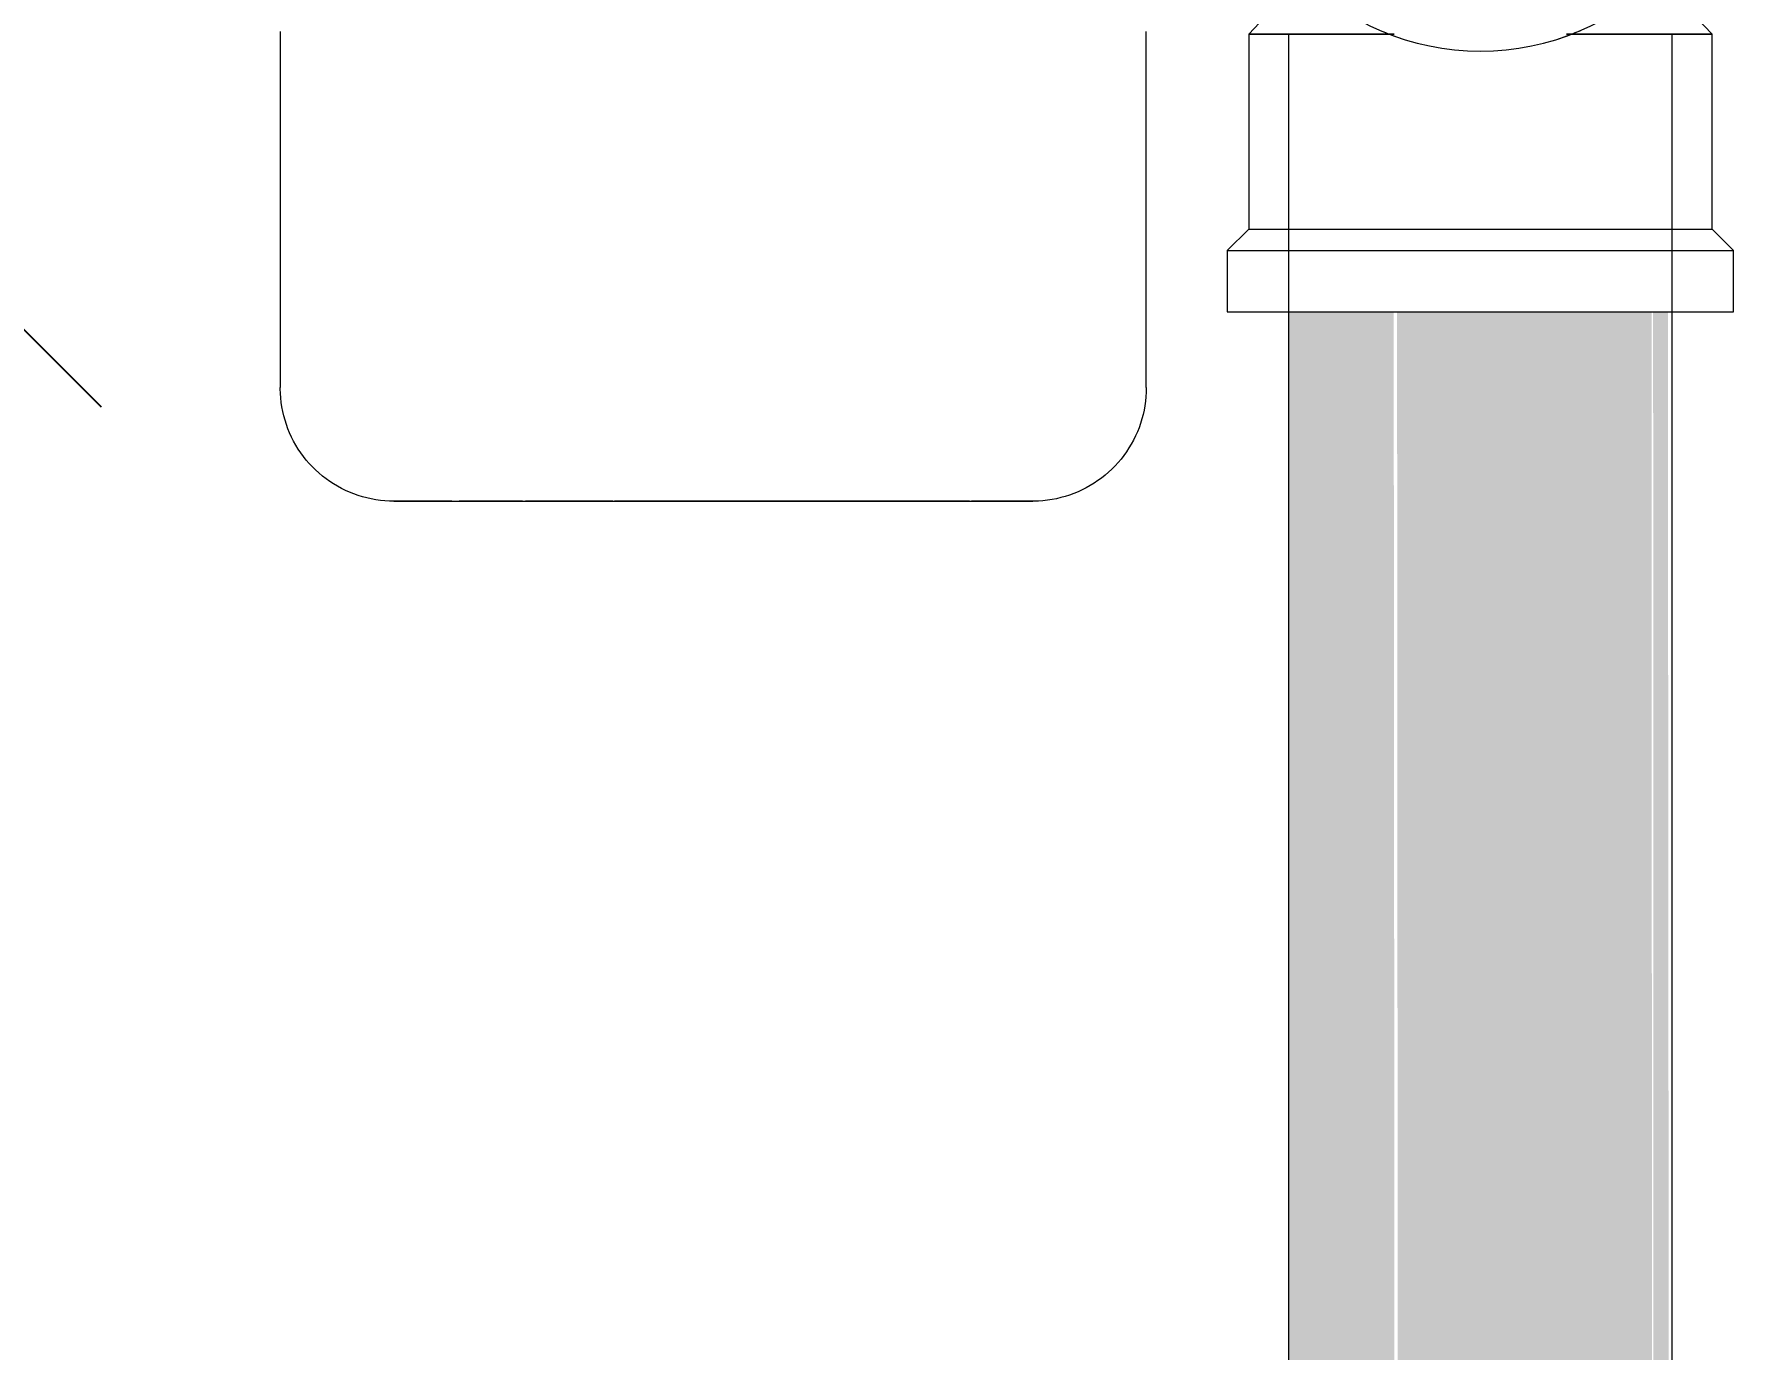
# Model space of a CAD drawing. Header units: metres. Extents: x -24.8 to 3.4, y -2.1 to 25.8.
# Drawn here: x -5.2174 to -5.1059, y 0.4988 to 0.5846 of the extents above; entities that cross this region are included whole.
import ezdxf

# ---------------------------------------------------------------- set-up
doc = ezdxf.new("R2010")
doc.units = ezdxf.units.M
for name, color, linetype, lineweight in [('A-ANNO-DIMS', 7, 'Continuous', 5), ('A-ANNO-DIMS-25', 7, 'Continuous', 5), ('P-PIPE', 7, 'Continuous', 5), ('P-SANR-FIXT', 7, 'Continuous', 5)]:
    doc.layers.add(name, color=color, linetype=linetype, lineweight=lineweight)
doc.styles.add('Century Gothic_4', font='GOTHIC.TTF', dxfattribs={"height": 0.025})
doc.dimstyles.new('Setores_1_mm_1', dxfattribs={"dimscale": 0.3048, "dimtxt": 0.026104, "dimasz": 0.260417, "dimexe": 0.19685, "dimexo": 0.123031, "dimgap": 0.143537, "dimtad": 1, "dimrnd": 0.01, "dimzin": 0, "dimdsep": 46, "dimtxsty": 'Century Gothic_4', "dimblk1": 'OBLIQUE', "dimblk2": 'OBLIQUE', "dimsah": 1, "dimcen": 0.09, "dimazin": 0, "dimtfac": 1, "dimtdec": 4, "dimtix": 1, "dimtmove": 0, "dimatfit": 3, "dimfxl": 1, "dimtvp": 1, "dimtolj": 1, "dimtzin": 0, "dimarcsym": 2})

# ---------------------------------------------------------------- blocks, each defined once
blk = doc.blocks.new('USO_ESG_Sifão de Uso Geral - Sifão para lavatório-3607478-BB')
at = {"layer": 'P-SANR-FIXT'}
for p, q in [((-11.52832, 0.58477), (-11.52832, 0.56156)), ((-11.47188, 0.56156), (-11.47188, 0.58477))]:
    blk.add_line(p, q, dxfattribs=at)
at = {"layer": 'P-SANR-FIXT', "flags": 128}
for points in [[(-11.52092, 0.55416), (-11.52121, 0.55416), (-11.52151, 0.55418), (-11.5218, 0.55421), (-11.5221, 0.55425), (-11.52239, 0.55431), (-11.52268, 0.55437), (-11.52296, 0.55445), (-11.52325, 0.55453), (-11.52353, 0.55463), (-11.5238, 0.55474), (-11.52407, 0.55486), (-11.52434, 0.55499), (-11.5246, 0.55514), (-11.52485, 0.55529), (-11.5251, 0.55545), (-11.52534, 0.55562), (-11.52557, 0.5558), (-11.5258, 0.556), (-11.52602, 0.5562), (-11.52623, 0.5564), (-11.52643, 0.55662), (-11.52663, 0.55684), (-11.52681, 0.55708), (-11.52698, 0.55732), (-11.52715, 0.55756), (-11.5273, 0.55781), (-11.52745, 0.55807), (-11.52758, 0.55834), (-11.52771, 0.55861), (-11.52782, 0.55888), (-11.52792, 0.55916), (-11.52801, 0.55944), (-11.52809, 0.55973), (-11.52816, 0.56001), (-11.52822, 0.5603), (-11.52826, 0.5606), (-11.52829, 0.56089), (-11.52831, 0.56119), (-11.52832, 0.56148), (-11.52832, 0.56156)], [(-11.47188, 0.56156), (-11.47188, 0.56127), (-11.4719, 0.56097), (-11.47193, 0.56068), (-11.47197, 0.56038), (-11.47202, 0.56009), (-11.47209, 0.5598), (-11.47216, 0.55952), (-11.47225, 0.55923), (-11.47235, 0.55895), (-11.47246, 0.55868), (-11.47258, 0.55841), (-11.47271, 0.55814), (-11.47286, 0.55788), (-11.47301, 0.55763), (-11.47317, 0.55738), (-11.47334, 0.55714), (-11.47352, 0.55691), (-11.47371, 0.55668), (-11.47391, 0.55646), (-11.47412, 0.55625), (-11.47434, 0.55605), (-11.47456, 0.55586), (-11.4748, 0.55567), (-11.47503, 0.5555), (-11.47528, 0.55533), (-11.47553, 0.55518), (-11.47579, 0.55503), (-11.47606, 0.5549), (-11.47632, 0.55477), (-11.4766, 0.55466), (-11.47688, 0.55456), (-11.47716, 0.55447), (-11.47744, 0.55439), (-11.47773, 0.55432), (-11.47802, 0.55427), (-11.47832, 0.55422), (-11.47861, 0.55419), (-11.47891, 0.55417), (-11.4792, 0.55416), (-11.47928, 0.55416)], [(-11.51715, 0.55416), (-11.51762, 0.55416), (-11.51805, 0.55416), (-11.51846, 0.55416), (-11.51884, 0.55416), (-11.51919, 0.55416), (-11.5195, 0.55416), (-11.51979, 0.55416), (-11.52004, 0.55416), (-11.52027, 0.55416), (-11.52046, 0.55416), (-11.52062, 0.55416), (-11.52074, 0.55416), (-11.52083, 0.55416), (-11.52089, 0.55416), (-11.52092, 0.55416), (-11.52092, 0.55416)], [(-11.52092, 0.55416), (-11.5209, 0.55416), (-11.52085, 0.55416), (-11.52077, 0.55416), (-11.52065, 0.55416), (-11.5205, 0.55416), (-11.52032, 0.55416), (-11.52011, 0.55416), (-11.51986, 0.55416), (-11.51958, 0.55416), (-11.51927, 0.55416), (-11.51894, 0.55416), (-11.51857, 0.55416), (-11.51817, 0.55416), (-11.51774, 0.55416), (-11.51728, 0.55416), (-11.5168, 0.55416), (-11.51629, 0.55416), (-11.51575, 0.55416), (-11.51519, 0.55416), (-11.5146, 0.55416), (-11.514, 0.55416), (-11.51336, 0.55416), (-11.51271, 0.55416), (-11.51204, 0.55416), (-11.51135, 0.55416), (-11.51064, 0.55416), (-11.50991, 0.55416), (-11.50917, 0.55416), (-11.50841, 0.55416), (-11.50764, 0.55416), (-11.50686, 0.55416), (-11.50607, 0.55416), (-11.50527, 0.55416), (-11.50446, 0.55416), (-11.50364, 0.55416), (-11.50282, 0.55416), (-11.50199, 0.55416), (-11.50116, 0.55416), (-11.50032, 0.55416), (-11.5001, 0.55416)], [(-11.5001, 0.55416), (-11.49927, 0.55416), (-11.49844, 0.55416), (-11.49761, 0.55416), (-11.49678, 0.55416), (-11.49596, 0.55416), (-11.49515, 0.55416), (-11.49435, 0.55416), (-11.49355, 0.55416), (-11.49277, 0.55416), (-11.49199, 0.55416), (-11.49123, 0.55416), (-11.49049, 0.55416), (-11.48976, 0.55416), (-11.48904, 0.55416), (-11.48835, 0.55416), (-11.48767, 0.55416), (-11.48701, 0.55416), (-11.48637, 0.55416), (-11.48576, 0.55416), (-11.48517, 0.55416), (-11.4846, 0.55416), (-11.48405, 0.55416), (-11.48354, 0.55416), (-11.48305, 0.55416), (-11.48258, 0.55416), (-11.48215, 0.55416), (-11.48174, 0.55416), (-11.48136, 0.55416), (-11.48101, 0.55416), (-11.4807, 0.55416), (-11.48041, 0.55416), (-11.48016, 0.55416), (-11.47993, 0.55416), (-11.47974, 0.55416), (-11.47958, 0.55416), (-11.47946, 0.55416), (-11.47937, 0.55416), (-11.47931, 0.55416), (-11.47928, 0.55416), (-11.47928, 0.55416)], [(-11.47928, 0.55416), (-11.4793, 0.55416), (-11.47935, 0.55416), (-11.47943, 0.55416), (-11.47955, 0.55416), (-11.4797, 0.55416), (-11.47988, 0.55416), (-11.48009, 0.55416), (-11.48034, 0.55416), (-11.48062, 0.55416), (-11.48093, 0.55416), (-11.48126, 0.55416), (-11.48163, 0.55416), (-11.48203, 0.55416), (-11.48246, 0.55416), (-11.48292, 0.55416), (-11.48326, 0.55416)]]:
    blk.add_lwpolyline(points, dxfattribs=at)
at = {"layer": 'P-SANR-FIXT', "color": 253, "true_color": 0xa6a6a6, "flags": 128}
for points in [[(-11.51253, 0.55416), (-11.51319, 0.55416), (-11.51383, 0.55416), (-11.51444, 0.55416), (-11.51503, 0.55416), (-11.5156, 0.55416), (-11.51615, 0.55416), (-11.51666, 0.55416)], [(-11.50665, 0.55416), (-11.50743, 0.55416), (-11.50821, 0.55416), (-11.50897, 0.55416), (-11.50971, 0.55416), (-11.51044, 0.55416), (-11.51116, 0.55416), (-11.51185, 0.55416), (-11.51234, 0.55416)], [(-11.5001, 0.55416), (-11.50093, 0.55416), (-11.50176, 0.55416), (-11.50259, 0.55416), (-11.50342, 0.55416), (-11.50424, 0.55416), (-11.50505, 0.55416), (-11.50585, 0.55416), (-11.50653, 0.55416)], [(-11.4834, 0.55416), (-11.48391, 0.55416), (-11.48445, 0.55416), (-11.48501, 0.55416), (-11.4856, 0.55416), (-11.4862, 0.55416), (-11.48684, 0.55416), (-11.48749, 0.55416), (-11.48816, 0.55416), (-11.48885, 0.55416), (-11.48956, 0.55416), (-11.49029, 0.55416), (-11.49103, 0.55416), (-11.49179, 0.55416), (-11.49256, 0.55416), (-11.49334, 0.55416), (-11.49413, 0.55416), (-11.49493, 0.55416), (-11.49574, 0.55416), (-11.49656, 0.55416), (-11.49738, 0.55416), (-11.49821, 0.55416), (-11.49904, 0.55416), (-11.49988, 0.55416), (-11.5001, 0.55416)]]:
    blk.add_lwpolyline(points, dxfattribs=at)
blk = doc.blocks.new('Joelho 45_90 - Agua Fria_Soldavel - MEP - Tigre - Standard-V59-BB')
at = {"layer": 'P-PIPE'}
for p, q in [((-11.46414, 0.5857), (-11.4652, 0.5846)), ((-11.45842, 0.5857), (-11.46414, 0.5857)), ((-11.46414, 0.5857), (-11.45842, 0.5857)), ((-11.43606, 0.5857), (-11.44178, 0.5857)), ((-11.44178, 0.5857), (-11.43606, 0.5857)), ((-11.435, 0.5846), (-11.43606, 0.5857)), ((-11.4652, 0.5846), (-11.45572, 0.5846)), ((-11.4652, 0.5846), (-11.4652, 0.5719)), ((-11.45572, 0.5846), (-11.4652, 0.5846)), ((-11.44448, 0.5846), (-11.435, 0.5846)), ((-11.435, 0.5846), (-11.44448, 0.5846)), ((-11.435, 0.5719), (-11.435, 0.5846)), ((-11.4652, 0.5719), (-11.4666, 0.5705)), ((-11.4652, 0.5719), (-11.4501, 0.5719)), ((-11.4501, 0.5719), (-11.435, 0.5719)), ((-11.4336, 0.5705), (-11.435, 0.5719)), ((-11.4666, 0.5705), (-11.4666, 0.5665)), ((-11.4666, 0.5705), (-11.4501, 0.5705)), ((-11.4501, 0.5705), (-11.4336, 0.5705)), ((-11.4336, 0.5665), (-11.4336, 0.5705)), ((-11.4666, 0.5665), (-11.4501, 0.5665)), ((-11.4501, 0.5665), (-11.4336, 0.5665))]:
    blk.add_line(p, q, dxfattribs=at)
at = {"layer": 'P-PIPE', "flags": 128}
for points in [[(-11.46413, 0.60056), (-11.4641, 0.60112), (-11.46404, 0.60168), (-11.46396, 0.60224), (-11.46386, 0.60279), (-11.46374, 0.60334), (-11.46359, 0.60388), (-11.46343, 0.60442), (-11.46324, 0.60495), (-11.46303, 0.60547), (-11.4628, 0.60598), (-11.46255, 0.60648), (-11.46228, 0.60698), (-11.462, 0.60746), (-11.46169, 0.60793), (-11.46136, 0.60838), (-11.46102, 0.60883), (-11.46066, 0.60926), (-11.46028, 0.60967), (-11.45988, 0.61007), (-11.45947, 0.61045), (-11.45905, 0.61082), (-11.45861, 0.61117), (-11.45815, 0.6115), (-11.45769, 0.61181), (-11.45721, 0.61211), (-11.45672, 0.61238), (-11.45622, 0.61264), (-11.45571, 0.61287), (-11.45519, 0.61309), (-11.45466, 0.61328), (-11.45413, 0.61345), (-11.45358, 0.6136), (-11.45304, 0.61373), (-11.45249, 0.61384), (-11.45193, 0.61392), (-11.45137, 0.61398), (-11.45081, 0.61402), (-11.45025, 0.61404), (-11.4501, 0.61404)], [(-11.4501, 0.61404), (-11.44954, 0.61403), (-11.44898, 0.614), (-11.44842, 0.61394), (-11.44786, 0.61386), (-11.44731, 0.61376), (-11.44676, 0.61364), (-11.44622, 0.61349), (-11.44568, 0.61333), (-11.44515, 0.61314), (-11.44463, 0.61293), (-11.44412, 0.6127), (-11.44362, 0.61245), (-11.44312, 0.61218), (-11.44264, 0.6119), (-11.44217, 0.61159), (-11.44172, 0.61126), (-11.44127, 0.61092), (-11.44084, 0.61056), (-11.44043, 0.61018), (-11.44003, 0.60978), (-11.43965, 0.60937), (-11.43928, 0.60895), (-11.43893, 0.60851), (-11.4386, 0.60805), (-11.43829, 0.60759), (-11.43799, 0.60711), (-11.43772, 0.60662), (-11.43746, 0.60612), (-11.43723, 0.60561), (-11.43701, 0.60509), (-11.43682, 0.60456), (-11.43665, 0.60403), (-11.4365, 0.60348), (-11.43637, 0.60294), (-11.43626, 0.60239), (-11.43618, 0.60183), (-11.43612, 0.60127), (-11.43608, 0.60071), (-11.43606, 0.60015)], [(-11.46414, 0.59672), (-11.46414, 0.59708), (-11.46414, 0.59741), (-11.46414, 0.59773), (-11.46414, 0.59803), (-11.46414, 0.59831), (-11.46414, 0.59857), (-11.46414, 0.59881), (-11.46414, 0.59903), (-11.46414, 0.59922), (-11.46414, 0.5994), (-11.46414, 0.59955), (-11.46414, 0.59968), (-11.46414, 0.59979), (-11.46414, 0.59988), (-11.46414, 0.59994), (-11.46414, 0.59998), (-11.46414, 0.6)], [(-11.43606, 0.59999), (-11.43606, 0.59995), (-11.43606, 0.5999), (-11.43606, 0.59982), (-11.43606, 0.59971), (-11.43606, 0.59959), (-11.43606, 0.59944), (-11.43606, 0.59927), (-11.43606, 0.59908), (-11.43606, 0.59887), (-11.43606, 0.59864), (-11.43606, 0.59838), (-11.43606, 0.59811), (-11.43606, 0.59782), (-11.43606, 0.5975), (-11.43606, 0.59717), (-11.43606, 0.59682), (-11.43606, 0.59645)], [(-11.46414, 0.5857), (-11.46414, 0.58627), (-11.46414, 0.58684), (-11.46414, 0.58741), (-11.46414, 0.58798), (-11.46414, 0.58854), (-11.46414, 0.5891), (-11.46414, 0.58965), (-11.46414, 0.5902), (-11.46414, 0.59074), (-11.46414, 0.59127)], [(-11.43606, 0.59141), (-11.43606, 0.59088), (-11.43606, 0.59034), (-11.43606, 0.5898), (-11.43606, 0.58925), (-11.43606, 0.58869), (-11.43606, 0.58813), (-11.43606, 0.58757), (-11.43606, 0.587), (-11.43606, 0.58643), (-11.43606, 0.58585), (-11.43606, 0.5857)]]:
    blk.add_lwpolyline(points, dxfattribs=at)
at = {"layer": 'P-PIPE'}
for radius, start, end in [(0.0165, 90, 270), (0.0165, 107.9793, 113.3553), (0.0165, 270, 90), (0.0165, 66.6447, 72.0207), (0.0165, 126.6473, 132.0268), (0.0165, 47.9732, 53.3527), (0.0125, 0, 180), (0.0125, 180, 0), (0.0165, 186.6467, 192.025), (0.0165, 347.975, 353.3533), (0.0165, 246.6462, 252.0233), (0.0165, 287.9767, 293.3538)]:
    blk.add_arc((-11.4501, 0.6), radius, start, end, dxfattribs=at)
blk = doc.blocks.new('DIMBLOCK41-BB')
at = {"layer": 'A-ANNO-DIMS-25', "lineweight": 25}
for p, q in [((-5.25277, 0.6), (-5.29245, 0.63969)), ((-5.25277, 0.6), (-5.21308, 0.56031)), ((-5.25277, 0), (-5.29245, 0.03969)), ((-5.25277, 0), (-5.21308, -0.03969))]:
    blk.add_line(p, q, dxfattribs=at)
at = {"layer": 'A-ANNO-DIMS-25'}
for p, q in [((-5.25277, 0.6), (-5.31277, 0.6)), ((-5.25277, 0.6), (-5.25277, 0)), ((-5.25277, 0.6), (-5.16068, 0.6)), ((-5.25277, 0), (-5.31277, 0)), ((-5.25277, 0), (-5.23414, 0))]:
    blk.add_line(p, q, dxfattribs=at)
at = {"layer": 'A-ANNO-DIMS-25', "color": 0, "insert": (-5.32856, 0.24489), "char_height": 0.025, "width": 0.1322613, "attachment_point": 1, "rotation": 90, "line_spacing_factor": 0.984502, "style": 'Century Gothic_4'}
blk.add_mtext('0,60 m', dxfattribs=at)
blk = doc.blocks.new('_Oblique')
at = {"color": 0, "linetype": 'ByBlock', "lineweight": -2}
blk.add_line((-0.5, -0.5), (0.5, 0.5), dxfattribs=at)

msp = doc.modelspace()

# ---------------------------------------------------------------- hatches: boundary and pattern name
at = {"layer": 'P-PIPE', "true_color": 0x00ffff}
for points in [[(-5.13565, 0.26739), (-5.12861, 0.26739), (-5.12883, 0.5665), (-5.13565, 0.5665), (-5.13565, 0.3099)], [(-5.11493, 0.26739), (-5.11192, 0.26739), (-5.11202, 0.5665), (-5.12861, 0.5665), (-5.12843, 0.26739), (-5.11563, 0.26739)], [(-5.11072, 0.26739), (-5.11096, 0.5665), (-5.11192, 0.5665), (-5.11186, 0.26739), (-5.11074, 0.26739)]]:
    msp.add_hatch(color=4, dxfattribs=at).paths.add_polyline_path(points)

# ---------------------------------------------------------------- linework, layer by layer
at = {"layer": 'P-PIPE'}
for p, q in [((-5.13568, 0.5846), (-5.13568, 0.24699)), ((-5.11068, 0.24699), (-5.11068, 0.5846))]:
    msp.add_line(p, q, dxfattribs=at)

# ---------------------------------------------------------------- block references
msp.add_blockref('Joelho 45_90 - Agua Fria_Soldavel - MEP - Tigre - Standard-V59-BB', (6.32692, 0), dxfattribs=at)
at = {"layer": 'P-SANR-FIXT'}
msp.add_blockref('USO_ESG_Sifão de Uso Geral - Sifão para lavatório-3607478-BB', (6.32692, 0), dxfattribs=at)

# ---------------------------------------------------------------- dimensions: what is measured, and where the dimension line sits
at = {"layer": 'A-ANNO-DIMS'}
dim = msp.add_linear_dim(base=(-5.25277, 0), p1=(-5.12318, 0.6), p2=(-5.19664, 0), angle=90, dimstyle='Setores_1_mm_1', override={"dimpost": '<>', "dimfxl": 0.60448}, dxfattribs=at)
dim.commit()
dim.dimension.update_dxf_attribs({"geometry": 'DIMBLOCK41-BB', "text_midpoint": (-5.30965, 0.3)})

doc.saveas('drawing.dxf')
